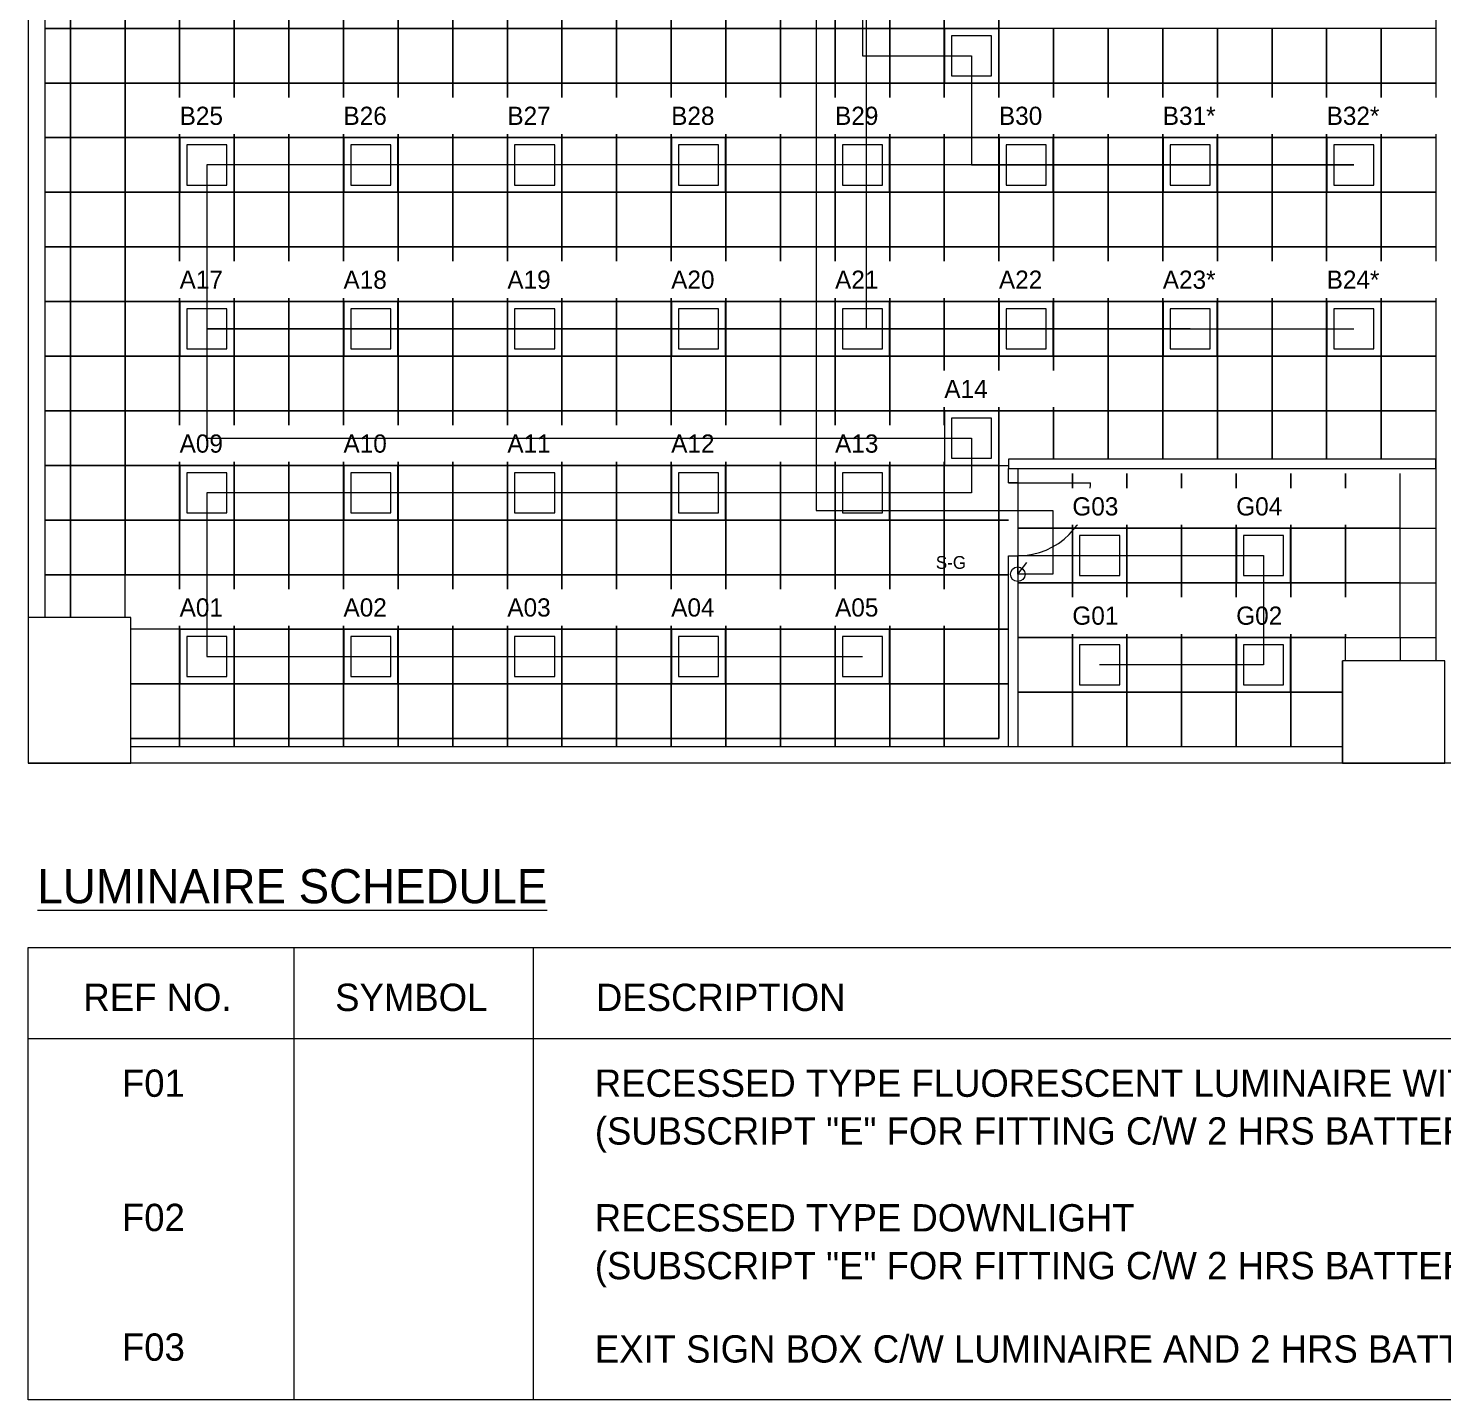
# Model space of a CAD drawing. Header units: millimetres. Extents: x 6000 to 109346, y -40506 to 46154.
# Drawn here: x 64346 to 79883, y 8934 to 23997 of the extents above; entities that cross this region are included whole.
import ezdxf

# ---------------------------------------------------------------- set-up
doc = ezdxf.new("R2010")
doc.units = ezdxf.units.MM
doc.layers.get('0').update_dxf_attribs({"lineweight": 9})
doc.layers.add('ARCH', color=7, linetype='Continuous', lineweight=5, true_color=0xa0a0a0)
doc.layers.add('Ceiling Grid', color=7, linetype='Continuous', lineweight=5, true_color=0xd2d2d2)
for name, color, linetype in [('E-LIGHT-CONTROLS', 6, 'Continuous'), ('E-LIGHT-ROUTE-A', 1, 'Continuous'), ('E-LIGHT-ROUTE-B', 2, 'Continuous'), ('E-LIGHT-ROUTE-G', 7, 'Continuous'), ('E-OFFICE-WORK', 7, 'Continuous')]:
    doc.layers.add(name, color=color, linetype=linetype)

msp = doc.modelspace()

# ---------------------------------------------------------------- linework, layer by layer
at = {"lineweight": 15}
for p, q in [((67263.6, 13900.3), (67263.6, 8933.7)), ((69893.5, 13900.3), (69893.5, 8933.7)), ((64345.9, 12900.3), (99829, 12900.3))]:
    msp.add_line(p, q, dxfattribs=at)
msp.add_lwpolyline([(64345.9, 13900.3), (99829, 13900.3), (99829, 8933.7), (64345.9, 8933.7)], close=True, dxfattribs=at)
at = {"layer": 'ARCH', "linetype": 'ByBlock', "lineweight": 9}
for p, q in [((64345.9, 38775.6), (64345.9, 15925.6)), ((64525.9, 30363.1), (64525.9, 17525.6))]:
    msp.add_line(p, q, dxfattribs=at)
at = {"layer": 'ARCH', "lineweight": 15}
for p, q in [((79808.4, 30363.1), (79808.4, 17050.6)), ((75115, 19003.1), (76015, 19003.1)), ((78783.4, 15925.6), (78783.4, 17050.6)), ((78783.4, 16105.6), (65470.9, 16105.6)), ((109345.9, 15925.6), (64345.9, 15925.6))]:
    msp.add_line(p, q, dxfattribs=at)
for points in [[(79808.4, 19262.5), (75115, 19262.5), (75115, 19162.5), (79808.4, 19162.5)], [(75215, 19003.1), (75115, 19003.1), (75115, 19162.5), (75215, 19162.5)], [(75215, 18203.1), (75215, 16105.6), (75115, 16105.6), (75115, 18203.1)], [(64345.9, 15925.6), (65470.9, 15925.6), (65470.9, 17525.6), (64345.9, 17525.6)], [(78783.4, 15925.6), (79908.4, 15925.6), (79908.4, 17050.6), (78783.4, 17050.6)]]:
    msp.add_lwpolyline(points, close=True, dxfattribs=at)
msp.add_arc((75215, 19003.1), 800, 270, 0, dxfattribs=at)
at = {"layer": 'Ceiling Grid', "lineweight": 15}
for p, q in [((64808.4, 23995.6), (64808.4, 24595.6)), ((75008.4, 24595.6), (75008.4, 23995.6)), ((64808.4, 23995.6), (64525.9, 23995.6)), ((64525.9, 23995.6), (64808.4, 23995.6)), ((64808.4, 23395.6), (64808.4, 23995.6)), ((79208.4, 23995.6), (79208.4, 23395.6)), ((79808.4, 23995.6), (79208.4, 23995.6)), ((79208.4, 23995.6), (79208.4, 23395.6)), ((64808.4, 23395.6), (64525.9, 23395.6)), ((64525.9, 23395.6), (64808.4, 23395.6)), ((64808.4, 22795.6), (64808.4, 23395.6)), ((79808.4, 23395.6), (79208.4, 23395.6)), ((79208.4, 23395.6), (79208.4, 22795.6)), ((79208.4, 23395.6), (79808.4, 23395.6)), ((79208.4, 23395.6), (79808.4, 23395.6)), ((64808.4, 22795.6), (64525.9, 22795.6)), ((64525.9, 22795.6), (64808.4, 22795.6)), ((64808.4, 22195.6), (64808.4, 22795.6)), ((79808.4, 22795.6), (79208.4, 22795.6)), ((79208.4, 22795.6), (79208.4, 22195.6)), ((79208.4, 22795.6), (79808.4, 22795.6)), ((64808.4, 22195.6), (64525.9, 22195.6)), ((64525.9, 22195.6), (64808.4, 22195.6)), ((64808.4, 21595.6), (64808.4, 22195.6)), ((79808.4, 22195.6), (79208.4, 22195.6)), ((79208.4, 22195.6), (79208.4, 21595.6)), ((79208.4, 22195.6), (79808.4, 22195.6)), ((64808.4, 21595.6), (64525.9, 21595.6)), ((64525.9, 21595.6), (64808.4, 21595.6)), ((64808.4, 20995.6), (64808.4, 21595.6)), ((79808.4, 21595.6), (79208.4, 21595.6)), ((79208.4, 21595.6), (79208.4, 20995.6)), ((79208.4, 21595.6), (79808.4, 21595.6)), ((64808.4, 20995.6), (64525.9, 20995.6)), ((64525.9, 20995.6), (64808.4, 20995.6)), ((64808.4, 20395.6), (64808.4, 20995.6)), ((79808.4, 20995.6), (79208.4, 20995.6)), ((79208.4, 20995.6), (79208.4, 20395.6)), ((79208.4, 20995.6), (79808.4, 20995.6)), ((64808.4, 20395.6), (64525.9, 20395.6)), ((64525.9, 20395.6), (64808.4, 20395.6)), ((64808.4, 19795.6), (64808.4, 20395.6)), ((79808.4, 20395.6), (79208.4, 20395.6)), ((79208.4, 20395.6), (79208.4, 19795.6)), ((79208.4, 20395.6), (79808.4, 20395.6)), ((64808.4, 19795.6), (64525.9, 19795.6)), ((64525.9, 19795.6), (64808.4, 19795.6)), ((64808.4, 19195.6), (64808.4, 19795.6)), ((76208.4, 19795.6), (75608.4, 19795.6)), ((75608.4, 19795.6), (75608.4, 19262.5)), ((76208.4, 19262.5), (76208.4, 19795.6)), ((76808.4, 19795.6), (76208.4, 19795.6)), ((76208.4, 19795.6), (76208.4, 19262.5)), ((76808.4, 19262.5), (76808.4, 19795.6)), ((77408.4, 19795.6), (76808.4, 19795.6)), ((76808.4, 19795.6), (76808.4, 19262.5)), ((77408.4, 19262.5), (77408.4, 19795.6)), ((78008.4, 19795.6), (77408.4, 19795.6)), ((77408.4, 19795.6), (77408.4, 19262.5)), ((78008.4, 19262.5), (78008.4, 19795.6)), ((78608.4, 19795.6), (78008.4, 19795.6)), ((78008.4, 19795.6), (78008.4, 19262.5)), ((78608.4, 19262.5), (78608.4, 19795.6)), ((79208.4, 19795.6), (78608.4, 19795.6)), ((78608.4, 19795.6), (78608.4, 19262.5)), ((79208.4, 19262.5), (79208.4, 19795.6)), ((79808.4, 19795.6), (79208.4, 19795.6)), ((79208.4, 19795.6), (79208.4, 19262.5)), ((79208.4, 19795.6), (79808.4, 19795.6)), ((64808.4, 19195.6), (64525.9, 19195.6)), ((64525.9, 19195.6), (64808.4, 19195.6)), ((64808.4, 18595.6), (64808.4, 19195.6)), ((75008.4, 19195.6), (75008.4, 18595.6)), ((75215, 19105.6), (75215, 18505.6)), ((75815, 18505.6), (75815, 19105.6)), ((75815, 19105.6), (75815, 18505.6)), ((76415, 18505.6), (76415, 19105.6)), ((76415, 19105.6), (76415, 18505.6)), ((77015, 18505.6), (77015, 19105.6)), ((77015, 19105.6), (77015, 18505.6)), ((77615, 18505.6), (77615, 19105.6)), ((77615, 19105.6), (77615, 18505.6)), ((78215, 18505.6), (78215, 19105.6)), ((78215, 19105.6), (78215, 18505.6)), ((78815, 18505.6), (78815, 19105.6)), ((78815, 19105.6), (78815, 18505.6)), ((79415, 18505.6), (79415, 19105.6)), ((64808.4, 18595.6), (64525.9, 18595.6)), ((64525.9, 18595.6), (64808.4, 18595.6)), ((64808.4, 17995.6), (64808.4, 18595.6)), ((75115, 18595.6), (75008.4, 18595.6)), ((75008.4, 18595.6), (75008.4, 17995.6)), ((75008.4, 18595.6), (75115, 18595.6)), ((75215, 18505.6), (75815, 18505.6)), ((75815, 18505.6), (76415, 18505.6)), ((76415, 18505.6), (77015, 18505.6)), ((77015, 18505.6), (77615, 18505.6)), ((77615, 18505.6), (78215, 18505.6)), ((78215, 18505.6), (78815, 18505.6)), ((78815, 18505.6), (79415, 18505.6)), ((79415, 18505.6), (79808.4, 18505.6)), ((64808.4, 17995.6), (64525.9, 17995.6)), ((64525.9, 17995.6), (64808.4, 17995.6)), ((64808.4, 17525.6), (64808.4, 17995.6)), ((65408.4, 17995.6), (64808.4, 17995.6)), ((64808.4, 17995.6), (64808.4, 17525.6)), ((65408.4, 17525.6), (65408.4, 17995.6)), ((66008.4, 17995.6), (65408.4, 17995.6)), ((66008.4, 17395.6), (66008.4, 17995.6)), ((75115, 17995.6), (75008.4, 17995.6)), ((75008.4, 17995.6), (75008.4, 17395.6)), ((75008.4, 17995.6), (75115, 17995.6)), ((79415, 17905.6), (79808.4, 17905.6)), ((66008.4, 17395.6), (65470.9, 17395.6)), ((66008.4, 16795.6), (66008.4, 17395.6)), ((75115, 17395.6), (75008.4, 17395.6)), ((75008.4, 17395.6), (75008.4, 16795.6)), ((75008.4, 17395.6), (75115, 17395.6)), ((78815, 17305.6), (78215, 17305.6)), ((78215, 17305.6), (78215, 16705.6)), ((78815, 17050.6), (78815, 17305.6)), ((79415, 17305.6), (79415, 17050.6)), ((79415, 17305.6), (79808.4, 17305.6)), ((66008.4, 16795.6), (65470.9, 16795.6)), ((65470.9, 16795.6), (66008.4, 16795.6)), ((66008.4, 16195.6), (66008.4, 16795.6)), ((75115, 16795.6), (75008.4, 16795.6)), ((75008.4, 16795.6), (75008.4, 16195.6)), ((75008.4, 16795.6), (75115, 16795.6)), ((75815, 16705.6), (75215, 16705.6)), ((75215, 16705.6), (75215, 16105.6)), ((75815, 16105.6), (75815, 16705.6)), ((76415, 16705.6), (75815, 16705.6)), ((75815, 16705.6), (75815, 16105.6)), ((76415, 16105.6), (76415, 16705.6)), ((77015, 16705.6), (76415, 16705.6)), ((76415, 16705.6), (76415, 16105.6)), ((77015, 16105.6), (77015, 16705.6)), ((77615, 16705.6), (77015, 16705.6)), ((77015, 16705.6), (77015, 16105.6)), ((77615, 16105.6), (77615, 16705.6)), ((78215, 16705.6), (77615, 16705.6)), ((77615, 16705.6), (77615, 16105.6)), ((78783.4, 16705.6), (78215, 16705.6)), ((78215, 16705.6), (78215, 16105.6)), ((78215, 16705.6), (78783.4, 16705.6)), ((78215, 16105.6), (78215, 16705.6)), ((66008.4, 16195.6), (65470.9, 16195.6)), ((65470.9, 16195.6), (66008.4, 16195.6)), ((66008.4, 16105.6), (66008.4, 16195.6)), ((66608.4, 16195.6), (66008.4, 16195.6)), ((66008.4, 16195.6), (66008.4, 16105.6)), ((66608.4, 16105.6), (66608.4, 16195.6)), ((67208.4, 16195.6), (66608.4, 16195.6)), ((66608.4, 16195.6), (66608.4, 16105.6)), ((67208.4, 16105.6), (67208.4, 16195.6)), ((67808.4, 16195.6), (67208.4, 16195.6)), ((67208.4, 16195.6), (67208.4, 16105.6)), ((67808.4, 16105.6), (67808.4, 16195.6)), ((68408.4, 16195.6), (67808.4, 16195.6)), ((67808.4, 16195.6), (67808.4, 16105.6)), ((68408.4, 16105.6), (68408.4, 16195.6)), ((69008.4, 16195.6), (68408.4, 16195.6)), ((68408.4, 16195.6), (68408.4, 16105.6)), ((69008.4, 16105.6), (69008.4, 16195.6)), ((69608.4, 16195.6), (69008.4, 16195.6)), ((69008.4, 16195.6), (69008.4, 16105.6)), ((69608.4, 16105.6), (69608.4, 16195.6)), ((70208.4, 16195.6), (69608.4, 16195.6)), ((69608.4, 16195.6), (69608.4, 16105.6)), ((70208.4, 16105.6), (70208.4, 16195.6)), ((70808.4, 16195.6), (70208.4, 16195.6)), ((70208.4, 16195.6), (70208.4, 16105.6)), ((70808.4, 16105.6), (70808.4, 16195.6)), ((71408.4, 16195.6), (70808.4, 16195.6)), ((70808.4, 16195.6), (70808.4, 16105.6)), ((71408.4, 16105.6), (71408.4, 16195.6)), ((72008.4, 16195.6), (71408.4, 16195.6)), ((71408.4, 16195.6), (71408.4, 16105.6)), ((72008.4, 16105.6), (72008.4, 16195.6)), ((72608.4, 16195.6), (72008.4, 16195.6)), ((72008.4, 16195.6), (72008.4, 16105.6)), ((72608.4, 16105.6), (72608.4, 16195.6)), ((73208.4, 16195.6), (72608.4, 16195.6)), ((72608.4, 16195.6), (72608.4, 16105.6)), ((73208.4, 16105.6), (73208.4, 16195.6)), ((73808.4, 16195.6), (73208.4, 16195.6)), ((73208.4, 16195.6), (73208.4, 16105.6)), ((73808.4, 16105.6), (73808.4, 16195.6)), ((74408.4, 16195.6), (73808.4, 16195.6)), ((73808.4, 16195.6), (73808.4, 16105.6)), ((74408.4, 16105.6), (74408.4, 16195.6)), ((75008.4, 16195.6), (74408.4, 16195.6)), ((74408.4, 16195.6), (74408.4, 16105.6))]:
    msp.add_line(p, q, dxfattribs=at)
for points in [[(65408.4, 24595.6), (64808.4, 24595.6), (64808.4, 23995.6), (65408.4, 23995.6)], [(66008.4, 24595.6), (65408.4, 24595.6), (65408.4, 23995.6), (66008.4, 23995.6)], [(66608.4, 24595.6), (66008.4, 24595.6), (66008.4, 23995.6), (66608.4, 23995.6)], [(67208.4, 24595.6), (66608.4, 24595.6), (66608.4, 23995.6), (67208.4, 23995.6)], [(67808.4, 24595.6), (67208.4, 24595.6), (67208.4, 23995.6), (67808.4, 23995.6)], [(68408.4, 24595.6), (67808.4, 24595.6), (67808.4, 23995.6), (68408.4, 23995.6)], [(69008.4, 24595.6), (68408.4, 24595.6), (68408.4, 23995.6), (69008.4, 23995.6)], [(69608.4, 24595.6), (69008.4, 24595.6), (69008.4, 23995.6), (69608.4, 23995.6)], [(70208.4, 24595.6), (69608.4, 24595.6), (69608.4, 23995.6), (70208.4, 23995.6)], [(70808.4, 24595.6), (70208.4, 24595.6), (70208.4, 23995.6), (70808.4, 23995.6)], [(71408.4, 24595.6), (70808.4, 24595.6), (70808.4, 23995.6), (71408.4, 23995.6)], [(72008.4, 24595.6), (71408.4, 24595.6), (71408.4, 23995.6), (72008.4, 23995.6)], [(72608.4, 24595.6), (72008.4, 24595.6), (72008.4, 23995.6), (72608.4, 23995.6)], [(73208.4, 24595.6), (72608.4, 24595.6), (72608.4, 23995.6), (73208.4, 23995.6)], [(73808.4, 24595.6), (73208.4, 24595.6), (73208.4, 23995.6), (73808.4, 23995.6)], [(74408.4, 24595.6), (73808.4, 24595.6), (73808.4, 23995.6), (74408.4, 23995.6)], [(75008.4, 24595.6), (74408.4, 24595.6), (74408.4, 23995.6), (75008.4, 23995.6)], [(65408.4, 23995.6), (64808.4, 23995.6), (64808.4, 23395.6), (65408.4, 23395.6)], [(66008.4, 23995.6), (65408.4, 23995.6), (65408.4, 23395.6), (66008.4, 23395.6)], [(66608.4, 23995.6), (66008.4, 23995.6), (66008.4, 23395.6), (66608.4, 23395.6)], [(67208.4, 23995.6), (66608.4, 23995.6), (66608.4, 23395.6), (67208.4, 23395.6)], [(67808.4, 23995.6), (67208.4, 23995.6), (67208.4, 23395.6), (67808.4, 23395.6)], [(68408.4, 23995.6), (67808.4, 23995.6), (67808.4, 23395.6), (68408.4, 23395.6)], [(69008.4, 23995.6), (68408.4, 23995.6), (68408.4, 23395.6), (69008.4, 23395.6)], [(69608.4, 23995.6), (69008.4, 23995.6), (69008.4, 23395.6), (69608.4, 23395.6)], [(70208.4, 23995.6), (69608.4, 23995.6), (69608.4, 23395.6), (70208.4, 23395.6)], [(70808.4, 23995.6), (70208.4, 23995.6), (70208.4, 23395.6), (70808.4, 23395.6)], [(71408.4, 23995.6), (70808.4, 23995.6), (70808.4, 23395.6), (71408.4, 23395.6)], [(72008.4, 23995.6), (71408.4, 23995.6), (71408.4, 23395.6), (72008.4, 23395.6)], [(72608.4, 23995.6), (72008.4, 23995.6), (72008.4, 23395.6), (72608.4, 23395.6)], [(73208.4, 23995.6), (72608.4, 23995.6), (72608.4, 23395.6), (73208.4, 23395.6)], [(73808.4, 23995.6), (73208.4, 23995.6), (73208.4, 23395.6), (73808.4, 23395.6)], [(74408.4, 23995.6), (73808.4, 23995.6), (73808.4, 23395.6), (74408.4, 23395.6)], [(75008.4, 23995.6), (74408.4, 23995.6), (74408.4, 23395.6), (75008.4, 23395.6)], [(75608.4, 23995.6), (75008.4, 23995.6), (75008.4, 23395.6), (75608.4, 23395.6)], [(76208.4, 23995.6), (75608.4, 23995.6), (75608.4, 23395.6), (76208.4, 23395.6)], [(76808.4, 23995.6), (76208.4, 23995.6), (76208.4, 23395.6), (76808.4, 23395.6)], [(77408.4, 23995.6), (76808.4, 23995.6), (76808.4, 23395.6), (77408.4, 23395.6)], [(78008.4, 23995.6), (77408.4, 23995.6), (77408.4, 23395.6), (78008.4, 23395.6)], [(78608.4, 23995.6), (78008.4, 23995.6), (78008.4, 23395.6), (78608.4, 23395.6)], [(79208.4, 23995.6), (78608.4, 23995.6), (78608.4, 23395.6), (79208.4, 23395.6)], [(65408.4, 23395.6), (64808.4, 23395.6), (64808.4, 22795.6), (65408.4, 22795.6)], [(66008.4, 23395.6), (65408.4, 23395.6), (65408.4, 22795.6), (66008.4, 22795.6)], [(66608.4, 23395.6), (66008.4, 23395.6), (66008.4, 22795.6), (66608.4, 22795.6)], [(67208.4, 23395.6), (66608.4, 23395.6), (66608.4, 22795.6), (67208.4, 22795.6)], [(67808.4, 23395.6), (67208.4, 23395.6), (67208.4, 22795.6), (67808.4, 22795.6)], [(68408.4, 23395.6), (67808.4, 23395.6), (67808.4, 22795.6), (68408.4, 22795.6)], [(69008.4, 23395.6), (68408.4, 23395.6), (68408.4, 22795.6), (69008.4, 22795.6)], [(69608.4, 23395.6), (69008.4, 23395.6), (69008.4, 22795.6), (69608.4, 22795.6)], [(70208.4, 23395.6), (69608.4, 23395.6), (69608.4, 22795.6), (70208.4, 22795.6)], [(70808.4, 23395.6), (70208.4, 23395.6), (70208.4, 22795.6), (70808.4, 22795.6)], [(71408.4, 23395.6), (70808.4, 23395.6), (70808.4, 22795.6), (71408.4, 22795.6)], [(72008.4, 23395.6), (71408.4, 23395.6), (71408.4, 22795.6), (72008.4, 22795.6)], [(72608.4, 23395.6), (72008.4, 23395.6), (72008.4, 22795.6), (72608.4, 22795.6)], [(73208.4, 23395.6), (72608.4, 23395.6), (72608.4, 22795.6), (73208.4, 22795.6)], [(73808.4, 23395.6), (73208.4, 23395.6), (73208.4, 22795.6), (73808.4, 22795.6)], [(74408.4, 23395.6), (73808.4, 23395.6), (73808.4, 22795.6), (74408.4, 22795.6)], [(75008.4, 23395.6), (74408.4, 23395.6), (74408.4, 22795.6), (75008.4, 22795.6)], [(75608.4, 23395.6), (75008.4, 23395.6), (75008.4, 22795.6), (75608.4, 22795.6)], [(76208.4, 23395.6), (75608.4, 23395.6), (75608.4, 22795.6), (76208.4, 22795.6)], [(76808.4, 23395.6), (76208.4, 23395.6), (76208.4, 22795.6), (76808.4, 22795.6)], [(77408.4, 23395.6), (76808.4, 23395.6), (76808.4, 22795.6), (77408.4, 22795.6)], [(78008.4, 23395.6), (77408.4, 23395.6), (77408.4, 22795.6), (78008.4, 22795.6)], [(78608.4, 23395.6), (78008.4, 23395.6), (78008.4, 22795.6), (78608.4, 22795.6)], [(79208.4, 23395.6), (78608.4, 23395.6), (78608.4, 22795.6), (79208.4, 22795.6)], [(65408.4, 22795.6), (64808.4, 22795.6), (64808.4, 22195.6), (65408.4, 22195.6)], [(66008.4, 22795.6), (65408.4, 22795.6), (65408.4, 22195.6), (66008.4, 22195.6)], [(66608.4, 22795.6), (66008.4, 22795.6), (66008.4, 22195.6), (66608.4, 22195.6)], [(67208.4, 22795.6), (66608.4, 22795.6), (66608.4, 22195.6), (67208.4, 22195.6)], [(67808.4, 22795.6), (67208.4, 22795.6), (67208.4, 22195.6), (67808.4, 22195.6)], [(68408.4, 22795.6), (67808.4, 22795.6), (67808.4, 22195.6), (68408.4, 22195.6)], [(69008.4, 22795.6), (68408.4, 22795.6), (68408.4, 22195.6), (69008.4, 22195.6)], [(69608.4, 22795.6), (69008.4, 22795.6), (69008.4, 22195.6), (69608.4, 22195.6)], [(70208.4, 22795.6), (69608.4, 22795.6), (69608.4, 22195.6), (70208.4, 22195.6)], [(70808.4, 22795.6), (70208.4, 22795.6), (70208.4, 22195.6), (70808.4, 22195.6)], [(71408.4, 22795.6), (70808.4, 22795.6), (70808.4, 22195.6), (71408.4, 22195.6)], [(72008.4, 22795.6), (71408.4, 22795.6), (71408.4, 22195.6), (72008.4, 22195.6)], [(72608.4, 22795.6), (72008.4, 22795.6), (72008.4, 22195.6), (72608.4, 22195.6)], [(73208.4, 22795.6), (72608.4, 22795.6), (72608.4, 22195.6), (73208.4, 22195.6)], [(73808.4, 22795.6), (73208.4, 22795.6), (73208.4, 22195.6), (73808.4, 22195.6)], [(74408.4, 22795.6), (73808.4, 22795.6), (73808.4, 22195.6), (74408.4, 22195.6)], [(75008.4, 22795.6), (74408.4, 22795.6), (74408.4, 22195.6), (75008.4, 22195.6)], [(75608.4, 22795.6), (75008.4, 22795.6), (75008.4, 22195.6), (75608.4, 22195.6)], [(76208.4, 22795.6), (75608.4, 22795.6), (75608.4, 22195.6), (76208.4, 22195.6)], [(76808.4, 22795.6), (76208.4, 22795.6), (76208.4, 22195.6), (76808.4, 22195.6)], [(77408.4, 22795.6), (76808.4, 22795.6), (76808.4, 22195.6), (77408.4, 22195.6)], [(78008.4, 22795.6), (77408.4, 22795.6), (77408.4, 22195.6), (78008.4, 22195.6)], [(78608.4, 22795.6), (78008.4, 22795.6), (78008.4, 22195.6), (78608.4, 22195.6)], [(79208.4, 22795.6), (78608.4, 22795.6), (78608.4, 22195.6), (79208.4, 22195.6)], [(65408.4, 22195.6), (64808.4, 22195.6), (64808.4, 21595.6), (65408.4, 21595.6)], [(66008.4, 22195.6), (65408.4, 22195.6), (65408.4, 21595.6), (66008.4, 21595.6)], [(66608.4, 22195.6), (66008.4, 22195.6), (66008.4, 21595.6), (66608.4, 21595.6)], [(67208.4, 22195.6), (66608.4, 22195.6), (66608.4, 21595.6), (67208.4, 21595.6)], [(67808.4, 22195.6), (67208.4, 22195.6), (67208.4, 21595.6), (67808.4, 21595.6)], [(68408.4, 22195.6), (67808.4, 22195.6), (67808.4, 21595.6), (68408.4, 21595.6)], [(69008.4, 22195.6), (68408.4, 22195.6), (68408.4, 21595.6), (69008.4, 21595.6)], [(69608.4, 22195.6), (69008.4, 22195.6), (69008.4, 21595.6), (69608.4, 21595.6)], [(70208.4, 22195.6), (69608.4, 22195.6), (69608.4, 21595.6), (70208.4, 21595.6)], [(70808.4, 22195.6), (70208.4, 22195.6), (70208.4, 21595.6), (70808.4, 21595.6)], [(71408.4, 22195.6), (70808.4, 22195.6), (70808.4, 21595.6), (71408.4, 21595.6)], [(72008.4, 22195.6), (71408.4, 22195.6), (71408.4, 21595.6), (72008.4, 21595.6)], [(72608.4, 22195.6), (72008.4, 22195.6), (72008.4, 21595.6), (72608.4, 21595.6)], [(73208.4, 22195.6), (72608.4, 22195.6), (72608.4, 21595.6), (73208.4, 21595.6)], [(73808.4, 22195.6), (73208.4, 22195.6), (73208.4, 21595.6), (73808.4, 21595.6)], [(74408.4, 22195.6), (73808.4, 22195.6), (73808.4, 21595.6), (74408.4, 21595.6)], [(75008.4, 22195.6), (74408.4, 22195.6), (74408.4, 21595.6), (75008.4, 21595.6)], [(75608.4, 22195.6), (75008.4, 22195.6), (75008.4, 21595.6), (75608.4, 21595.6)], [(76208.4, 22195.6), (75608.4, 22195.6), (75608.4, 21595.6), (76208.4, 21595.6)], [(76808.4, 22195.6), (76208.4, 22195.6), (76208.4, 21595.6), (76808.4, 21595.6)], [(77408.4, 22195.6), (76808.4, 22195.6), (76808.4, 21595.6), (77408.4, 21595.6)], [(78008.4, 22195.6), (77408.4, 22195.6), (77408.4, 21595.6), (78008.4, 21595.6)], [(78608.4, 22195.6), (78008.4, 22195.6), (78008.4, 21595.6), (78608.4, 21595.6)], [(79208.4, 22195.6), (78608.4, 22195.6), (78608.4, 21595.6), (79208.4, 21595.6)], [(65408.4, 21595.6), (64808.4, 21595.6), (64808.4, 20995.6), (65408.4, 20995.6)], [(66008.4, 21595.6), (65408.4, 21595.6), (65408.4, 20995.6), (66008.4, 20995.6)], [(66608.4, 21595.6), (66008.4, 21595.6), (66008.4, 20995.6), (66608.4, 20995.6)], [(67208.4, 21595.6), (66608.4, 21595.6), (66608.4, 20995.6), (67208.4, 20995.6)], [(67808.4, 21595.6), (67208.4, 21595.6), (67208.4, 20995.6), (67808.4, 20995.6)], [(68408.4, 21595.6), (67808.4, 21595.6), (67808.4, 20995.6), (68408.4, 20995.6)], [(69008.4, 21595.6), (68408.4, 21595.6), (68408.4, 20995.6), (69008.4, 20995.6)], [(69608.4, 21595.6), (69008.4, 21595.6), (69008.4, 20995.6), (69608.4, 20995.6)], [(70208.4, 21595.6), (69608.4, 21595.6), (69608.4, 20995.6), (70208.4, 20995.6)], [(70808.4, 21595.6), (70208.4, 21595.6), (70208.4, 20995.6), (70808.4, 20995.6)], [(71408.4, 21595.6), (70808.4, 21595.6), (70808.4, 20995.6), (71408.4, 20995.6)], [(72008.4, 21595.6), (71408.4, 21595.6), (71408.4, 20995.6), (72008.4, 20995.6)], [(72608.4, 21595.6), (72008.4, 21595.6), (72008.4, 20995.6), (72608.4, 20995.6)], [(73208.4, 21595.6), (72608.4, 21595.6), (72608.4, 20995.6), (73208.4, 20995.6)], [(73808.4, 21595.6), (73208.4, 21595.6), (73208.4, 20995.6), (73808.4, 20995.6)], [(74408.4, 21595.6), (73808.4, 21595.6), (73808.4, 20995.6), (74408.4, 20995.6)], [(75008.4, 21595.6), (74408.4, 21595.6), (74408.4, 20995.6), (75008.4, 20995.6)], [(75608.4, 21595.6), (75008.4, 21595.6), (75008.4, 20995.6), (75608.4, 20995.6)], [(76208.4, 21595.6), (75608.4, 21595.6), (75608.4, 20995.6), (76208.4, 20995.6)], [(76808.4, 21595.6), (76208.4, 21595.6), (76208.4, 20995.6), (76808.4, 20995.6)], [(77408.4, 21595.6), (76808.4, 21595.6), (76808.4, 20995.6), (77408.4, 20995.6)], [(78008.4, 21595.6), (77408.4, 21595.6), (77408.4, 20995.6), (78008.4, 20995.6)], [(78608.4, 21595.6), (78008.4, 21595.6), (78008.4, 20995.6), (78608.4, 20995.6)], [(79208.4, 21595.6), (78608.4, 21595.6), (78608.4, 20995.6), (79208.4, 20995.6)], [(65408.4, 20995.6), (64808.4, 20995.6), (64808.4, 20395.6), (65408.4, 20395.6)], [(66008.4, 20995.6), (65408.4, 20995.6), (65408.4, 20395.6), (66008.4, 20395.6)], [(66608.4, 20995.6), (66008.4, 20995.6), (66008.4, 20395.6), (66608.4, 20395.6)], [(67208.4, 20995.6), (66608.4, 20995.6), (66608.4, 20395.6), (67208.4, 20395.6)], [(67808.4, 20995.6), (67208.4, 20995.6), (67208.4, 20395.6), (67808.4, 20395.6)], [(68408.4, 20995.6), (67808.4, 20995.6), (67808.4, 20395.6), (68408.4, 20395.6)], [(69008.4, 20995.6), (68408.4, 20995.6), (68408.4, 20395.6), (69008.4, 20395.6)], [(69608.4, 20995.6), (69008.4, 20995.6), (69008.4, 20395.6), (69608.4, 20395.6)], [(70208.4, 20995.6), (69608.4, 20995.6), (69608.4, 20395.6), (70208.4, 20395.6)], [(70808.4, 20995.6), (70208.4, 20995.6), (70208.4, 20395.6), (70808.4, 20395.6)], [(71408.4, 20995.6), (70808.4, 20995.6), (70808.4, 20395.6), (71408.4, 20395.6)], [(72008.4, 20995.6), (71408.4, 20995.6), (71408.4, 20395.6), (72008.4, 20395.6)], [(72608.4, 20995.6), (72008.4, 20995.6), (72008.4, 20395.6), (72608.4, 20395.6)], [(73208.4, 20995.6), (72608.4, 20995.6), (72608.4, 20395.6), (73208.4, 20395.6)], [(73808.4, 20995.6), (73208.4, 20995.6), (73208.4, 20395.6), (73808.4, 20395.6)], [(74408.4, 20995.6), (73808.4, 20995.6), (73808.4, 20395.6), (74408.4, 20395.6)], [(75008.4, 20995.6), (74408.4, 20995.6), (74408.4, 20395.6), (75008.4, 20395.6)], [(75608.4, 20995.6), (75008.4, 20995.6), (75008.4, 20395.6), (75608.4, 20395.6)], [(76208.4, 20995.6), (75608.4, 20995.6), (75608.4, 20395.6), (76208.4, 20395.6)], [(76808.4, 20995.6), (76208.4, 20995.6), (76208.4, 20395.6), (76808.4, 20395.6)], [(77408.4, 20995.6), (76808.4, 20995.6), (76808.4, 20395.6), (77408.4, 20395.6)], [(78008.4, 20995.6), (77408.4, 20995.6), (77408.4, 20395.6), (78008.4, 20395.6)], [(78608.4, 20995.6), (78008.4, 20995.6), (78008.4, 20395.6), (78608.4, 20395.6)], [(79208.4, 20995.6), (78608.4, 20995.6), (78608.4, 20395.6), (79208.4, 20395.6)], [(65408.4, 20395.6), (64808.4, 20395.6), (64808.4, 19795.6), (65408.4, 19795.6)], [(66008.4, 20395.6), (65408.4, 20395.6), (65408.4, 19795.6), (66008.4, 19795.6)], [(66608.4, 20395.6), (66008.4, 20395.6), (66008.4, 19795.6), (66608.4, 19795.6)], [(67208.4, 20395.6), (66608.4, 20395.6), (66608.4, 19795.6), (67208.4, 19795.6)], [(67808.4, 20395.6), (67208.4, 20395.6), (67208.4, 19795.6), (67808.4, 19795.6)], [(68408.4, 20395.6), (67808.4, 20395.6), (67808.4, 19795.6), (68408.4, 19795.6)], [(69008.4, 20395.6), (68408.4, 20395.6), (68408.4, 19795.6), (69008.4, 19795.6)], [(69608.4, 20395.6), (69008.4, 20395.6), (69008.4, 19795.6), (69608.4, 19795.6)], [(70208.4, 20395.6), (69608.4, 20395.6), (69608.4, 19795.6), (70208.4, 19795.6)], [(70808.4, 20395.6), (70208.4, 20395.6), (70208.4, 19795.6), (70808.4, 19795.6)], [(71408.4, 20395.6), (70808.4, 20395.6), (70808.4, 19795.6), (71408.4, 19795.6)], [(72008.4, 20395.6), (71408.4, 20395.6), (71408.4, 19795.6), (72008.4, 19795.6)], [(72608.4, 20395.6), (72008.4, 20395.6), (72008.4, 19795.6), (72608.4, 19795.6)], [(73208.4, 20395.6), (72608.4, 20395.6), (72608.4, 19795.6), (73208.4, 19795.6)], [(73808.4, 20395.6), (73208.4, 20395.6), (73208.4, 19795.6), (73808.4, 19795.6)], [(74408.4, 20395.6), (73808.4, 20395.6), (73808.4, 19795.6), (74408.4, 19795.6)], [(75008.4, 20395.6), (74408.4, 20395.6), (74408.4, 19795.6), (75008.4, 19795.6)], [(75608.4, 20395.6), (75008.4, 20395.6), (75008.4, 19795.6), (75608.4, 19795.6)], [(76208.4, 20395.6), (75608.4, 20395.6), (75608.4, 19795.6), (76208.4, 19795.6)], [(76808.4, 20395.6), (76208.4, 20395.6), (76208.4, 19795.6), (76808.4, 19795.6)], [(77408.4, 20395.6), (76808.4, 20395.6), (76808.4, 19795.6), (77408.4, 19795.6)], [(78008.4, 20395.6), (77408.4, 20395.6), (77408.4, 19795.6), (78008.4, 19795.6)], [(78608.4, 20395.6), (78008.4, 20395.6), (78008.4, 19795.6), (78608.4, 19795.6)], [(79208.4, 20395.6), (78608.4, 20395.6), (78608.4, 19795.6), (79208.4, 19795.6)], [(65408.4, 19795.6), (64808.4, 19795.6), (64808.4, 19195.6), (65408.4, 19195.6)], [(66008.4, 19795.6), (65408.4, 19795.6), (65408.4, 19195.6), (66008.4, 19195.6)], [(66608.4, 19795.6), (66008.4, 19795.6), (66008.4, 19195.6), (66608.4, 19195.6)], [(67208.4, 19795.6), (66608.4, 19795.6), (66608.4, 19195.6), (67208.4, 19195.6)], [(67808.4, 19795.6), (67208.4, 19795.6), (67208.4, 19195.6), (67808.4, 19195.6)], [(68408.4, 19795.6), (67808.4, 19795.6), (67808.4, 19195.6), (68408.4, 19195.6)], [(69008.4, 19795.6), (68408.4, 19795.6), (68408.4, 19195.6), (69008.4, 19195.6)], [(69608.4, 19795.6), (69008.4, 19795.6), (69008.4, 19195.6), (69608.4, 19195.6)], [(70208.4, 19795.6), (69608.4, 19795.6), (69608.4, 19195.6), (70208.4, 19195.6)], [(70808.4, 19795.6), (70208.4, 19795.6), (70208.4, 19195.6), (70808.4, 19195.6)], [(71408.4, 19795.6), (70808.4, 19795.6), (70808.4, 19195.6), (71408.4, 19195.6)], [(72008.4, 19795.6), (71408.4, 19795.6), (71408.4, 19195.6), (72008.4, 19195.6)], [(72608.4, 19795.6), (72008.4, 19795.6), (72008.4, 19195.6), (72608.4, 19195.6)], [(73208.4, 19795.6), (72608.4, 19795.6), (72608.4, 19195.6), (73208.4, 19195.6)], [(73808.4, 19795.6), (73208.4, 19795.6), (73208.4, 19195.6), (73808.4, 19195.6)], [(74408.4, 19795.6), (73808.4, 19795.6), (73808.4, 19195.6), (74408.4, 19195.6)], [(75008.4, 19795.6), (74408.4, 19795.6), (74408.4, 19195.6), (75008.4, 19195.6)], [(65408.4, 19195.6), (64808.4, 19195.6), (64808.4, 18595.6), (65408.4, 18595.6)], [(66008.4, 19195.6), (65408.4, 19195.6), (65408.4, 18595.6), (66008.4, 18595.6)], [(66608.4, 19195.6), (66008.4, 19195.6), (66008.4, 18595.6), (66608.4, 18595.6)], [(67208.4, 19195.6), (66608.4, 19195.6), (66608.4, 18595.6), (67208.4, 18595.6)], [(67808.4, 19195.6), (67208.4, 19195.6), (67208.4, 18595.6), (67808.4, 18595.6)], [(68408.4, 19195.6), (67808.4, 19195.6), (67808.4, 18595.6), (68408.4, 18595.6)], [(69008.4, 19195.6), (68408.4, 19195.6), (68408.4, 18595.6), (69008.4, 18595.6)], [(69608.4, 19195.6), (69008.4, 19195.6), (69008.4, 18595.6), (69608.4, 18595.6)], [(70208.4, 19195.6), (69608.4, 19195.6), (69608.4, 18595.6), (70208.4, 18595.6)], [(70808.4, 19195.6), (70208.4, 19195.6), (70208.4, 18595.6), (70808.4, 18595.6)], [(71408.4, 19195.6), (70808.4, 19195.6), (70808.4, 18595.6), (71408.4, 18595.6)], [(72008.4, 19195.6), (71408.4, 19195.6), (71408.4, 18595.6), (72008.4, 18595.6)], [(72608.4, 19195.6), (72008.4, 19195.6), (72008.4, 18595.6), (72608.4, 18595.6)], [(73208.4, 19195.6), (72608.4, 19195.6), (72608.4, 18595.6), (73208.4, 18595.6)], [(73808.4, 19195.6), (73208.4, 19195.6), (73208.4, 18595.6), (73808.4, 18595.6)], [(74408.4, 19195.6), (73808.4, 19195.6), (73808.4, 18595.6), (74408.4, 18595.6)], [(75008.4, 19195.6), (74408.4, 19195.6), (74408.4, 18595.6), (75008.4, 18595.6)], [(65408.4, 18595.6), (64808.4, 18595.6), (64808.4, 17995.6), (65408.4, 17995.6)], [(66008.4, 18595.6), (65408.4, 18595.6), (65408.4, 17995.6), (66008.4, 17995.6)], [(66608.4, 18595.6), (66008.4, 18595.6), (66008.4, 17995.6), (66608.4, 17995.6)], [(67208.4, 18595.6), (66608.4, 18595.6), (66608.4, 17995.6), (67208.4, 17995.6)], [(67808.4, 18595.6), (67208.4, 18595.6), (67208.4, 17995.6), (67808.4, 17995.6)], [(68408.4, 18595.6), (67808.4, 18595.6), (67808.4, 17995.6), (68408.4, 17995.6)], [(69008.4, 18595.6), (68408.4, 18595.6), (68408.4, 17995.6), (69008.4, 17995.6)], [(69608.4, 18595.6), (69008.4, 18595.6), (69008.4, 17995.6), (69608.4, 17995.6)], [(70208.4, 18595.6), (69608.4, 18595.6), (69608.4, 17995.6), (70208.4, 17995.6)], [(70808.4, 18595.6), (70208.4, 18595.6), (70208.4, 17995.6), (70808.4, 17995.6)], [(71408.4, 18595.6), (70808.4, 18595.6), (70808.4, 17995.6), (71408.4, 17995.6)], [(72008.4, 18595.6), (71408.4, 18595.6), (71408.4, 17995.6), (72008.4, 17995.6)], [(72608.4, 18595.6), (72008.4, 18595.6), (72008.4, 17995.6), (72608.4, 17995.6)], [(73208.4, 18595.6), (72608.4, 18595.6), (72608.4, 17995.6), (73208.4, 17995.6)], [(73808.4, 18595.6), (73208.4, 18595.6), (73208.4, 17995.6), (73808.4, 17995.6)], [(74408.4, 18595.6), (73808.4, 18595.6), (73808.4, 17995.6), (74408.4, 17995.6)], [(75008.4, 18595.6), (74408.4, 18595.6), (74408.4, 17995.6), (75008.4, 17995.6)], [(75815, 18505.6), (75215, 18505.6), (75215, 17905.6), (75815, 17905.6)], [(76415, 18505.6), (75815, 18505.6), (75815, 17905.6), (76415, 17905.6)], [(77015, 18505.6), (76415, 18505.6), (76415, 17905.6), (77015, 17905.6)], [(77615, 18505.6), (77015, 18505.6), (77015, 17905.6), (77615, 17905.6)], [(78215, 18505.6), (77615, 18505.6), (77615, 17905.6), (78215, 17905.6)], [(78815, 18505.6), (78215, 18505.6), (78215, 17905.6), (78815, 17905.6)], [(79415, 18505.6), (78815, 18505.6), (78815, 17905.6), (79415, 17905.6)], [(66608.4, 17995.6), (66008.4, 17995.6), (66008.4, 17395.6), (66608.4, 17395.6)], [(67208.4, 17995.6), (66608.4, 17995.6), (66608.4, 17395.6), (67208.4, 17395.6)], [(67808.4, 17995.6), (67208.4, 17995.6), (67208.4, 17395.6), (67808.4, 17395.6)], [(68408.4, 17995.6), (67808.4, 17995.6), (67808.4, 17395.6), (68408.4, 17395.6)], [(69008.4, 17995.6), (68408.4, 17995.6), (68408.4, 17395.6), (69008.4, 17395.6)], [(69608.4, 17995.6), (69008.4, 17995.6), (69008.4, 17395.6), (69608.4, 17395.6)], [(70208.4, 17995.6), (69608.4, 17995.6), (69608.4, 17395.6), (70208.4, 17395.6)], [(70808.4, 17995.6), (70208.4, 17995.6), (70208.4, 17395.6), (70808.4, 17395.6)], [(71408.4, 17995.6), (70808.4, 17995.6), (70808.4, 17395.6), (71408.4, 17395.6)], [(72008.4, 17995.6), (71408.4, 17995.6), (71408.4, 17395.6), (72008.4, 17395.6)], [(72608.4, 17995.6), (72008.4, 17995.6), (72008.4, 17395.6), (72608.4, 17395.6)], [(73208.4, 17995.6), (72608.4, 17995.6), (72608.4, 17395.6), (73208.4, 17395.6)], [(73808.4, 17995.6), (73208.4, 17995.6), (73208.4, 17395.6), (73808.4, 17395.6)], [(74408.4, 17995.6), (73808.4, 17995.6), (73808.4, 17395.6), (74408.4, 17395.6)], [(75008.4, 17995.6), (74408.4, 17995.6), (74408.4, 17395.6), (75008.4, 17395.6)], [(75815, 17905.6), (75215, 17905.6), (75215, 17305.6), (75815, 17305.6)], [(76415, 17905.6), (75815, 17905.6), (75815, 17305.6), (76415, 17305.6)], [(77015, 17905.6), (76415, 17905.6), (76415, 17305.6), (77015, 17305.6)], [(77615, 17905.6), (77015, 17905.6), (77015, 17305.6), (77615, 17305.6)], [(78215, 17905.6), (77615, 17905.6), (77615, 17305.6), (78215, 17305.6)], [(78815, 17905.6), (78215, 17905.6), (78215, 17305.6), (78815, 17305.6)], [(79415, 17905.6), (78815, 17905.6), (78815, 17305.6), (79415, 17305.6)], [(66608.4, 17395.6), (66008.4, 17395.6), (66008.4, 16795.6), (66608.4, 16795.6)], [(67208.4, 17395.6), (66608.4, 17395.6), (66608.4, 16795.6), (67208.4, 16795.6)], [(67808.4, 17395.6), (67208.4, 17395.6), (67208.4, 16795.6), (67808.4, 16795.6)], [(68408.4, 17395.6), (67808.4, 17395.6), (67808.4, 16795.6), (68408.4, 16795.6)], [(69008.4, 17395.6), (68408.4, 17395.6), (68408.4, 16795.6), (69008.4, 16795.6)], [(69608.4, 17395.6), (69008.4, 17395.6), (69008.4, 16795.6), (69608.4, 16795.6)], [(70208.4, 17395.6), (69608.4, 17395.6), (69608.4, 16795.6), (70208.4, 16795.6)], [(70808.4, 17395.6), (70208.4, 17395.6), (70208.4, 16795.6), (70808.4, 16795.6)], [(71408.4, 17395.6), (70808.4, 17395.6), (70808.4, 16795.6), (71408.4, 16795.6)], [(72008.4, 17395.6), (71408.4, 17395.6), (71408.4, 16795.6), (72008.4, 16795.6)], [(72608.4, 17395.6), (72008.4, 17395.6), (72008.4, 16795.6), (72608.4, 16795.6)], [(73208.4, 17395.6), (72608.4, 17395.6), (72608.4, 16795.6), (73208.4, 16795.6)], [(73808.4, 17395.6), (73208.4, 17395.6), (73208.4, 16795.6), (73808.4, 16795.6)], [(74408.4, 17395.6), (73808.4, 17395.6), (73808.4, 16795.6), (74408.4, 16795.6)], [(75008.4, 17395.6), (74408.4, 17395.6), (74408.4, 16795.6), (75008.4, 16795.6)], [(75815, 17305.6), (75215, 17305.6), (75215, 16705.6), (75815, 16705.6)], [(76415, 17305.6), (75815, 17305.6), (75815, 16705.6), (76415, 16705.6)], [(77015, 17305.6), (76415, 17305.6), (76415, 16705.6), (77015, 16705.6)], [(77615, 17305.6), (77015, 17305.6), (77015, 16705.6), (77615, 16705.6)], [(78215, 17305.6), (77615, 17305.6), (77615, 16705.6), (78215, 16705.6)], [(66608.4, 16795.6), (66008.4, 16795.6), (66008.4, 16195.6), (66608.4, 16195.6)], [(67208.4, 16795.6), (66608.4, 16795.6), (66608.4, 16195.6), (67208.4, 16195.6)], [(67808.4, 16795.6), (67208.4, 16795.6), (67208.4, 16195.6), (67808.4, 16195.6)], [(68408.4, 16795.6), (67808.4, 16795.6), (67808.4, 16195.6), (68408.4, 16195.6)], [(69008.4, 16795.6), (68408.4, 16795.6), (68408.4, 16195.6), (69008.4, 16195.6)], [(69608.4, 16795.6), (69008.4, 16795.6), (69008.4, 16195.6), (69608.4, 16195.6)], [(70208.4, 16795.6), (69608.4, 16795.6), (69608.4, 16195.6), (70208.4, 16195.6)], [(70808.4, 16795.6), (70208.4, 16795.6), (70208.4, 16195.6), (70808.4, 16195.6)], [(71408.4, 16795.6), (70808.4, 16795.6), (70808.4, 16195.6), (71408.4, 16195.6)], [(72008.4, 16795.6), (71408.4, 16795.6), (71408.4, 16195.6), (72008.4, 16195.6)], [(72608.4, 16795.6), (72008.4, 16795.6), (72008.4, 16195.6), (72608.4, 16195.6)], [(73208.4, 16795.6), (72608.4, 16795.6), (72608.4, 16195.6), (73208.4, 16195.6)], [(73808.4, 16795.6), (73208.4, 16795.6), (73208.4, 16195.6), (73808.4, 16195.6)], [(74408.4, 16795.6), (73808.4, 16795.6), (73808.4, 16195.6), (74408.4, 16195.6)], [(75008.4, 16795.6), (74408.4, 16795.6), (74408.4, 16195.6), (75008.4, 16195.6)]]:
    msp.add_lwpolyline(points, close=True, dxfattribs=at)
msp.add_lwpolyline([(75608.4, 19262.5), (75608.4, 19795.6), (75008.4, 19795.6), (75008.4, 19195.6), (75115, 19195.6)], dxfattribs=at)
at = {"layer": 'E-LIGHT-CONTROLS', "lineweight": 15}
msp.add_line((75215, 18000), (75315, 18130), dxfattribs=at)
msp.add_circle((75215, 18000), 80, dxfattribs=at)
at = {"layer": 'E-OFFICE-WORK', "lineweight": 15}
for points in [[(74410.9, 23398.1), (75005.9, 23398.1), (75005.9, 23993.1), (74410.9, 23993.1)], [(74488.4, 23475.6), (74928.4, 23475.6), (74928.4, 23915.6), (74488.4, 23915.6)], [(66010.9, 22198.1), (66605.9, 22198.1), (66605.9, 22793.1), (66010.9, 22793.1)], [(66088.4, 22275.6), (66528.4, 22275.6), (66528.4, 22715.6), (66088.4, 22715.6)], [(67810.9, 22198.1), (68405.9, 22198.1), (68405.9, 22793.1), (67810.9, 22793.1)], [(67888.4, 22275.6), (68328.4, 22275.6), (68328.4, 22715.6), (67888.4, 22715.6)], [(69610.9, 22198.1), (70205.9, 22198.1), (70205.9, 22793.1), (69610.9, 22793.1)], [(69688.4, 22275.6), (70128.4, 22275.6), (70128.4, 22715.6), (69688.4, 22715.6)], [(71410.9, 22198.1), (72005.9, 22198.1), (72005.9, 22793.1), (71410.9, 22793.1)], [(71488.4, 22275.6), (71928.4, 22275.6), (71928.4, 22715.6), (71488.4, 22715.6)], [(73210.9, 22198.1), (73805.9, 22198.1), (73805.9, 22793.1), (73210.9, 22793.1)], [(73288.4, 22275.6), (73728.4, 22275.6), (73728.4, 22715.6), (73288.4, 22715.6)], [(75010.9, 22198.1), (75605.9, 22198.1), (75605.9, 22793.1), (75010.9, 22793.1)], [(75088.4, 22275.6), (75528.4, 22275.6), (75528.4, 22715.6), (75088.4, 22715.6)], [(76810.9, 22198.1), (77405.9, 22198.1), (77405.9, 22793.1), (76810.9, 22793.1)], [(76888.4, 22275.6), (77328.4, 22275.6), (77328.4, 22715.6), (76888.4, 22715.6)], [(78610.9, 22198.1), (79205.9, 22198.1), (79205.9, 22793.1), (78610.9, 22793.1)], [(78688.4, 22275.6), (79128.4, 22275.6), (79128.4, 22715.6), (78688.4, 22715.6)], [(66010.9, 20398.1), (66605.9, 20398.1), (66605.9, 20993.1), (66010.9, 20993.1)], [(67810.9, 20398.1), (68405.9, 20398.1), (68405.9, 20993.1), (67810.9, 20993.1)], [(69610.9, 20398.1), (70205.9, 20398.1), (70205.9, 20993.1), (69610.9, 20993.1)], [(71410.9, 20398.1), (72005.9, 20398.1), (72005.9, 20993.1), (71410.9, 20993.1)], [(73210.9, 20398.1), (73805.9, 20398.1), (73805.9, 20993.1), (73210.9, 20993.1)], [(75010.9, 20398.1), (75605.9, 20398.1), (75605.9, 20993.1), (75010.9, 20993.1)], [(76810.9, 20398.1), (77405.9, 20398.1), (77405.9, 20993.1), (76810.9, 20993.1)], [(78610.9, 20398.1), (79205.9, 20398.1), (79205.9, 20993.1), (78610.9, 20993.1)], [(66088.4, 20475.6), (66528.4, 20475.6), (66528.4, 20915.6), (66088.4, 20915.6)], [(67888.4, 20475.6), (68328.4, 20475.6), (68328.4, 20915.6), (67888.4, 20915.6)], [(69688.4, 20475.6), (70128.4, 20475.6), (70128.4, 20915.6), (69688.4, 20915.6)], [(71488.4, 20475.6), (71928.4, 20475.6), (71928.4, 20915.6), (71488.4, 20915.6)], [(73288.4, 20475.6), (73728.4, 20475.6), (73728.4, 20915.6), (73288.4, 20915.6)], [(75088.4, 20475.6), (75528.4, 20475.6), (75528.4, 20915.6), (75088.4, 20915.6)], [(76888.4, 20475.6), (77328.4, 20475.6), (77328.4, 20915.6), (76888.4, 20915.6)], [(78688.4, 20475.6), (79128.4, 20475.6), (79128.4, 20915.6), (78688.4, 20915.6)], [(66010.9, 18598.1), (66605.9, 18598.1), (66605.9, 19193.1), (66010.9, 19193.1)], [(66088.4, 18675.6), (66528.4, 18675.6), (66528.4, 19115.6), (66088.4, 19115.6)], [(67810.9, 18598.1), (68405.9, 18598.1), (68405.9, 19193.1), (67810.9, 19193.1)], [(67888.4, 18675.6), (68328.4, 18675.6), (68328.4, 19115.6), (67888.4, 19115.6)], [(69610.9, 18598.1), (70205.9, 18598.1), (70205.9, 19193.1), (69610.9, 19193.1)], [(69688.4, 18675.6), (70128.4, 18675.6), (70128.4, 19115.6), (69688.4, 19115.6)], [(71410.9, 18598.1), (72005.9, 18598.1), (72005.9, 19193.1), (71410.9, 19193.1)], [(71488.4, 18675.6), (71928.4, 18675.6), (71928.4, 19115.6), (71488.4, 19115.6)], [(73210.9, 18598.1), (73805.9, 18598.1), (73805.9, 19193.1), (73210.9, 19193.1)], [(73288.4, 18675.6), (73728.4, 18675.6), (73728.4, 19115.6), (73288.4, 19115.6)], [(75817.5, 17908.1), (76412.5, 17908.1), (76412.5, 18503.1), (75817.5, 18503.1)], [(77617.5, 17908.1), (78212.5, 17908.1), (78212.5, 18503.1), (77617.5, 18503.1)], [(75895, 17985.6), (76335, 17985.6), (76335, 18425.6), (75895, 18425.6)], [(77695, 17985.6), (78135, 17985.6), (78135, 18425.6), (77695, 18425.6)], [(66010.9, 16798.1), (66605.9, 16798.1), (66605.9, 17393.1), (66010.9, 17393.1)], [(66088.4, 16875.6), (66528.4, 16875.6), (66528.4, 17315.6), (66088.4, 17315.6)], [(67810.9, 16798.1), (68405.9, 16798.1), (68405.9, 17393.1), (67810.9, 17393.1)], [(67888.4, 16875.6), (68328.4, 16875.6), (68328.4, 17315.6), (67888.4, 17315.6)], [(69610.9, 16798.1), (70205.9, 16798.1), (70205.9, 17393.1), (69610.9, 17393.1)], [(69688.4, 16875.6), (70128.4, 16875.6), (70128.4, 17315.6), (69688.4, 17315.6)], [(71410.9, 16798.1), (72005.9, 16798.1), (72005.9, 17393.1), (71410.9, 17393.1)], [(71488.4, 16875.6), (71928.4, 16875.6), (71928.4, 17315.6), (71488.4, 17315.6)], [(73210.9, 16798.1), (73805.9, 16798.1), (73805.9, 17393.1), (73210.9, 17393.1)], [(73288.4, 16875.6), (73728.4, 16875.6), (73728.4, 17315.6), (73288.4, 17315.6)], [(75817.5, 16708.1), (76412.5, 16708.1), (76412.5, 17303.1), (75817.5, 17303.1)], [(77617.5, 16708.1), (78212.5, 16708.1), (78212.5, 17303.1), (77617.5, 17303.1)], [(75895, 16785.6), (76335, 16785.6), (76335, 17225.6), (75895, 17225.6)], [(77695, 16785.6), (78135, 16785.6), (78135, 17225.6), (77695, 17225.6)]]:
    msp.add_lwpolyline(points, close=True, dxfattribs=at)

# ---------------------------------------------------------------- texts
at = {"linetype": 'ByBlock', "lineweight": 15}
for s, height, p in [('%%ULUMINAIRE SCHEDULE', 375, (64446.1, 14386.3)), ('REF NO.', 300, (64951.6, 13203.3)), ('SYMBOL', 300, (67717.1, 13203.3)), ('DESCRIPTION', 300, (70581.5, 13203.3)), ('F01', 300, (65374.6, 12260.5)), ('RECESSED TYPE FLUORESCENT LUMINAIRE WITH PARABOLIC REFLECTOR', 300, (70569.4, 12260.5)), ('(SUBSCRIPT "E" FOR FITTING C/W 2 HRS BATTERY)', 300, (70569.4, 11736)), ('F02', 300, (65374.6, 10785.7)), ('RECESSED TYPE DOWNLIGHT', 300, (70569.4, 10781.5)), ('(SUBSCRIPT "E" FOR FITTING C/W 2 HRS BATTERY)', 300, (70569.4, 10257.1)), ('F03', 300, (65374.6, 9361.8)), ('EXIT SIGN BOX C/W LUMINAIRE AND 2 HRS BATTERY', 300, (70569.4, 9341.5))]:
    msp.add_text(s, height=height, dxfattribs=at).set_placement(p)
at = {"layer": 'E-LIGHT-CONTROLS', "lineweight": 15, "insert": (74315, 18200), "char_height": 140, "width": 800, "attachment_point": 1}
msp.add_mtext('S-G', dxfattribs=at)

# ---------------------------------------------------------------- next in the draw order: texts
at = {"layer": 'E-OFFICE-WORK', "lineweight": 15, "char_height": 200, "width": 1150, "attachment_point": 1, "bg_fill": 3, "box_fill_scale": 1.5, "bg_fill_color": 256, "bg_fill_true_color": 13158600, "bg_fill_transparency": 0}
for s, insert in [('B25', (66008.4, 23135.6)), ('B26', (67808.4, 23135.6)), ('B27', (69608.4, 23135.6)), ('B28', (71408.4, 23135.6)), ('B29', (73208.4, 23135.6)), ('B30', (75008.4, 23135.6)), ('B31*', (76808.4, 23135.6)), ('B32*', (78608.4, 23135.6)), ('A17', (66008.4, 21335.6)), ('A18', (67808.4, 21335.6)), ('A19', (69608.4, 21335.6)), ('A20', (71408.4, 21335.6)), ('A21', (73208.4, 21335.6)), ('A22', (75008.4, 21335.6)), ('A23*', (76808.4, 21335.6)), ('B24*', (78608.4, 21335.6)), ('A09', (66008.4, 19535.6)), ('A10', (67808.4, 19535.6)), ('A11', (69608.4, 19535.6)), ('A12', (71408.4, 19535.6)), ('A13', (73208.4, 19535.6)), ('G03', (75815, 18845.6)), ('G04', (77615, 18845.6)), ('A01', (66008.4, 17735.6)), ('A02', (67808.4, 17735.6)), ('A03', (69608.4, 17735.6)), ('A04', (71408.4, 17735.6)), ('A05', (73208.4, 17735.6)), ('G01', (75815, 17645.6)), ('G02', (77615, 17645.6))]:
    msp.add_mtext(s, dxfattribs=dict(at, insert=insert))

# ---------------------------------------------------------------- next in the draw order: linework, layer by layer
at = {"layer": 'E-LIGHT-ROUTE-B', "lineweight": 15}
msp.add_lwpolyline([(73000, 31488.1), (73950, 31488.1), (73950, 26095.6), (68108.4, 26095.6), (66308.4, 26095.6), (66308.4, 24295.6), (68108.4, 24295.6), (69908.4, 24295.6), (71708.4, 24295.6), (73508.4, 24295.6), (73508.4, 23695.6), (74708.4, 23695.6), (74708.4, 22495.6), (78908.4, 22495.6), (77108.4, 22495.6), (75308.4, 22495.6), (73508.4, 22495.6), (71708.4, 22495.6), (69908.4, 22495.6), (68108.4, 22495.6), (66308.4, 22495.6), (66308.4, 20695.6), (78908.4, 20695.6)], dxfattribs=at)
at = {"layer": 'E-OFFICE-WORK', "lineweight": 15}
for points in [[(74410.9, 19198.1), (75005.9, 19198.1), (75005.9, 19793.1), (74410.9, 19793.1)], [(74488.4, 19275.6), (74928.4, 19275.6), (74928.4, 19715.6), (74488.4, 19715.6)]]:
    msp.add_lwpolyline(points, close=True, dxfattribs=at)

# ---------------------------------------------------------------- next in the draw order: texts
at = {"layer": 'E-OFFICE-WORK', "lineweight": 15, "insert": (74408.4, 20135.6), "char_height": 200, "width": 1150, "attachment_point": 1, "bg_fill": 3, "box_fill_scale": 1.5, "bg_fill_color": 256, "bg_fill_true_color": 13158600, "bg_fill_transparency": 0}
msp.add_mtext('A14', dxfattribs=at)

# ---------------------------------------------------------------- next in the draw order: linework, layer by layer
at = {"layer": 'E-LIGHT-ROUTE-A', "lineweight": 15}
msp.add_lwpolyline([(73000, 31488.1), (73550, 31488.1), (73550, 20695.6), (77108.4, 20695.6), (75308.4, 20695.6), (73508.4, 20695.6), (71708.4, 20695.6), (69908.4, 20695.6), (68108.4, 20695.6), (66308.4, 20695.6), (66308.4, 19495.6), (74708.4, 19495.6), (74708.4, 18895.6), (73508.4, 18895.6), (71708.4, 18895.6), (69908.4, 18895.6), (68108.4, 18895.6), (66308.4, 18895.6), (66308.4, 17095.6), (68108.4, 17095.6), (69908.4, 17095.6), (71708.4, 17095.6), (73508.4, 17095.6)], dxfattribs=at)
at = {"layer": 'E-LIGHT-ROUTE-G', "lineweight": 15}
msp.add_lwpolyline([(73000, 31488.1), (73000, 18700), (75600, 18700), (75600, 18000), (75215, 18000), (75215, 18205.6), (76115, 18205.6), (77915, 18205.6), (77915, 17005.6), (76115, 17005.6)], dxfattribs=at)

doc.saveas('drawing.dxf')
